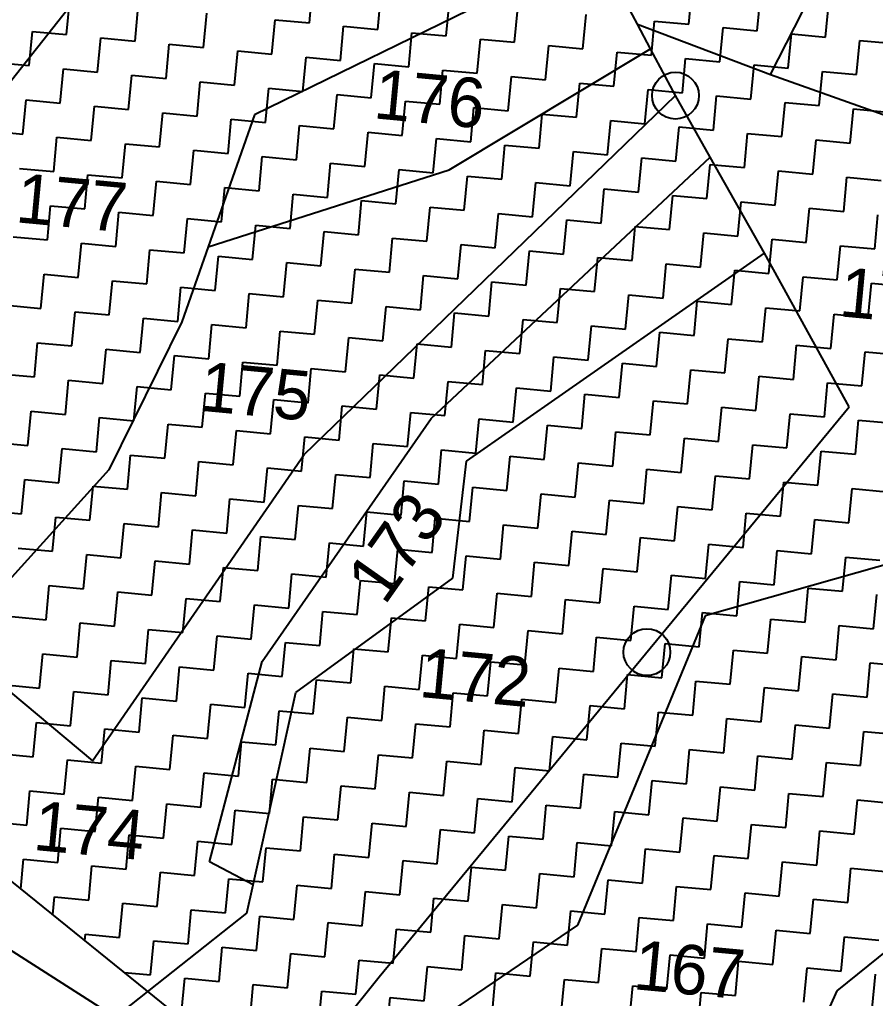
# Model space of a CAD drawing. Header units: metres. Extents: x 279090 to 282389, y 2073542 to 2078104.
# Drawn here: x 279564.5 to 279720.6, y 2076542.9 to 2076721.3 of the extents above; entities that cross this region are included whole.
import ezdxf
from ezdxf.enums import TextEntityAlignment as Align

# ---------------------------------------------------------------- set-up
doc = ezdxf.new("R2010")
doc.units = ezdxf.units.M
doc.header["$LTSCALE"] = 0.3
doc.header["$MEASUREMENT"] = 0
for name, color, linetype in [('POLY_HATCH', 12, 'Continuous'), ('POLY_PARCEL', 6, 'Continuous'), ('TEXT_PARCEL', 7, 'Continuous'), ('V_BOUND_LINE', 7, 'Continuous')]:
    doc.layers.add(name, color=color, linetype=linetype)
doc.styles.add('TEXT_MAP', font='', dxfattribs={"height": 1.8})
doc.styles.get('TEXT_MAP').set_extended_font_data('Kruti Dev 050')

msp = doc.modelspace()

# ---------------------------------------------------------------- linework, layer by layer
for centre in [(279684.15, 2076707.46), (279678.95, 2076606.02)]:
    msp.add_circle(centre, 4.27)
at = {"layer": 'POLY_HATCH', "linetype": 'Continuous'}
for p, q in [((279617.38, 2076720.7), (279617.96, 2076726.94)), ((279686.6, 2076720.47), (279687.18, 2076726.71)), ((279573.11, 2076718.57), (279573.7, 2076724.81)), ((279629.85, 2076719.52), (279630.44, 2076725.76)), ((279642.33, 2076718.34), (279642.92, 2076724.58)), ((279699.07, 2076719.29), (279699.66, 2076725.53)), ((279711.55, 2076718.11), (279712.14, 2076724.35)), ((279585.59, 2076717.4), (279586.18, 2076723.64)), ((279598.07, 2076716.22), (279598.66, 2076722.46)), ((279654.81, 2076717.17), (279655.4, 2076723.41)), ((279610.55, 2076715.04), (279611.14, 2076721.28)), ((279611.14, 2076721.28), (279617.38, 2076720.7)), ((279667.29, 2076715.99), (279667.88, 2076722.23)), ((279679.77, 2076714.82), (279680.36, 2076721.05)), ((279680.36, 2076721.05), (279686.6, 2076720.47)), ((279566.29, 2076712.92), (279566.87, 2076719.16)), ((279566.87, 2076719.16), (279573.11, 2076718.57)), ((279623.03, 2076713.87), (279623.62, 2076720.11)), ((279623.62, 2076720.11), (279629.85, 2076719.52)), ((279635.51, 2076712.69), (279636.09, 2076718.93)), ((279636.09, 2076718.93), (279642.33, 2076718.34)), ((279692.25, 2076713.64), (279692.83, 2076719.88)), ((279692.83, 2076719.88), (279699.07, 2076719.29)), ((279578.76, 2076711.75), (279579.35, 2076717.99)), ((279579.35, 2076717.99), (279585.59, 2076717.4)), ((279647.98, 2076711.52), (279648.57, 2076717.76)), ((279648.57, 2076717.76), (279654.81, 2076717.17)), ((279704.72, 2076712.46), (279705.31, 2076718.7)), ((279705.31, 2076718.7), (279711.55, 2076718.11)), ((279717.2, 2076711.29), (279717.79, 2076717.53)), ((279717.79, 2076717.53), (279724.03, 2076716.94)), ((279591.24, 2076710.57), (279591.83, 2076716.81)), ((279591.83, 2076716.81), (279598.07, 2076716.22)), ((279603.72, 2076709.39), (279604.31, 2076715.63)), ((279604.31, 2076715.63), (279610.55, 2076715.04)), ((279660.46, 2076710.34), (279661.05, 2076716.58)), ((279661.05, 2076716.58), (279667.29, 2076715.99)), ((279672.94, 2076709.16), (279673.53, 2076715.4)), ((279673.53, 2076715.4), (279679.77, 2076714.82)), ((279560.05, 2076713.51), (279566.29, 2076712.92)), ((279616.2, 2076708.22), (279616.79, 2076714.46)), ((279616.79, 2076714.46), (279623.03, 2076713.87)), ((279685.42, 2076707.99), (279686.01, 2076714.23)), ((279686.01, 2076714.23), (279692.25, 2076713.64)), ((279571.94, 2076706.1), (279572.53, 2076712.33)), ((279572.53, 2076712.33), (279578.76, 2076711.75)), ((279628.68, 2076707.04), (279629.27, 2076713.28)), ((279629.27, 2076713.28), (279635.51, 2076712.69)), ((279641.16, 2076705.87), (279641.74, 2076712.1)), ((279641.74, 2076712.1), (279647.98, 2076711.52)), ((279697.9, 2076706.81), (279698.49, 2076713.05)), ((279698.49, 2076713.05), (279704.72, 2076712.46)), ((279710.38, 2076705.64), (279710.96, 2076711.87)), ((279710.96, 2076711.87), (279717.2, 2076711.29)), ((279584.42, 2076704.92), (279585, 2076711.16)), ((279585, 2076711.16), (279591.24, 2076710.57)), ((279596.89, 2076703.74), (279597.48, 2076709.98)), ((279597.48, 2076709.98), (279603.72, 2076709.39)), ((279653.64, 2076704.69), (279654.22, 2076710.93)), ((279654.22, 2076710.93), (279660.46, 2076710.34)), ((279609.37, 2076702.57), (279609.96, 2076708.81)), ((279609.96, 2076708.81), (279616.2, 2076708.22)), ((279666.11, 2076703.51), (279666.7, 2076709.75)), ((279666.7, 2076709.75), (279672.94, 2076709.16)), ((279678.59, 2076702.34), (279679.18, 2076708.58)), ((279679.18, 2076708.58), (279685.42, 2076707.99)), ((279565.11, 2076700.44), (279565.7, 2076706.68)), ((279565.7, 2076706.68), (279571.94, 2076706.1)), ((279621.85, 2076701.39), (279622.44, 2076707.63)), ((279622.44, 2076707.63), (279628.68, 2076707.04)), ((279634.33, 2076700.21), (279634.92, 2076706.45)), ((279634.92, 2076706.45), (279641.16, 2076705.87)), ((279691.07, 2076701.16), (279691.66, 2076707.4)), ((279691.66, 2076707.4), (279697.9, 2076706.81)), ((279577.59, 2076699.27), (279578.18, 2076705.51)), ((279578.18, 2076705.51), (279584.42, 2076704.92)), ((279646.81, 2076699.04), (279647.4, 2076705.28)), ((279647.4, 2076705.28), (279653.64, 2076704.69)), ((279703.55, 2076699.98), (279704.14, 2076706.22)), ((279704.14, 2076706.22), (279710.38, 2076705.64)), ((279716.03, 2076698.81), (279716.61, 2076705.05)), ((279716.61, 2076705.05), (279722.85, 2076704.46)), ((279590.07, 2076698.09), (279590.66, 2076704.33)), ((279590.66, 2076704.33), (279596.89, 2076703.74)), ((279602.55, 2076696.92), (279603.13, 2076703.15)), ((279603.13, 2076703.15), (279609.37, 2076702.57)), ((279659.29, 2076697.86), (279659.87, 2076704.1)), ((279659.87, 2076704.1), (279666.11, 2076703.51)), ((279671.76, 2076696.69), (279672.35, 2076702.92)), ((279672.35, 2076702.92), (279678.59, 2076702.34)), ((279558.87, 2076701.03), (279565.11, 2076700.44)), ((279615.02, 2076695.74), (279615.61, 2076701.98)), ((279615.61, 2076701.98), (279621.85, 2076701.39)), ((279684.24, 2076695.51), (279684.83, 2076701.75)), ((279684.83, 2076701.75), (279691.07, 2076701.16)), ((279570.76, 2076693.62), (279571.35, 2076699.86)), ((279571.35, 2076699.86), (279577.59, 2076699.27)), ((279627.5, 2076694.56), (279628.09, 2076700.8)), ((279628.09, 2076700.8), (279634.33, 2076700.21)), ((279639.98, 2076693.39), (279640.57, 2076699.63)), ((279640.57, 2076699.63), (279646.81, 2076699.04)), ((279696.72, 2076694.33), (279697.31, 2076700.57)), ((279697.31, 2076700.57), (279703.55, 2076699.98)), ((279709.2, 2076693.16), (279709.79, 2076699.4)), ((279709.79, 2076699.4), (279716.03, 2076698.81)), ((279583.24, 2076692.44), (279583.83, 2076698.68)), ((279583.83, 2076698.68), (279590.07, 2076698.09)), ((279595.72, 2076691.26), (279596.31, 2076697.5)), ((279596.31, 2076697.5), (279602.55, 2076696.92)), ((279652.46, 2076692.21), (279653.05, 2076698.45)), ((279653.05, 2076698.45), (279659.29, 2076697.86)), ((279608.2, 2076690.09), (279608.78, 2076696.33)), ((279608.78, 2076696.33), (279615.02, 2076695.74)), ((279664.94, 2076691.03), (279665.53, 2076697.27)), ((279665.53, 2076697.27), (279671.76, 2076696.69)), ((279677.42, 2076689.86), (279678, 2076696.1)), ((279678, 2076696.1), (279684.24, 2076695.51)), ((279564.52, 2076694.2), (279570.76, 2076693.62)), ((279620.67, 2076688.91), (279621.26, 2076695.15)), ((279621.26, 2076695.15), (279627.5, 2076694.56)), ((279633.15, 2076687.74), (279633.74, 2076693.98)), ((279633.74, 2076693.98), (279639.98, 2076693.39)), ((279689.89, 2076688.68), (279690.48, 2076694.92)), ((279690.48, 2076694.92), (279696.72, 2076694.33)), ((279576.41, 2076686.79), (279577, 2076693.03)), ((279577, 2076693.03), (279583.24, 2076692.44)), ((279645.63, 2076686.56), (279646.22, 2076692.8)), ((279646.22, 2076692.8), (279652.46, 2076692.21)), ((279702.37, 2076687.51), (279702.96, 2076693.75)), ((279702.96, 2076693.75), (279709.2, 2076693.16)), ((279714.85, 2076686.33), (279715.44, 2076692.57)), ((279715.44, 2076692.57), (279721.68, 2076691.98)), ((279588.89, 2076685.61), (279589.48, 2076691.85)), ((279589.48, 2076691.85), (279595.72, 2076691.26)), ((279601.37, 2076684.44), (279601.96, 2076690.68)), ((279601.96, 2076690.68), (279608.2, 2076690.09)), ((279658.11, 2076685.38), (279658.7, 2076691.62)), ((279658.7, 2076691.62), (279664.94, 2076691.03)), ((279670.59, 2076684.21), (279671.18, 2076690.45)), ((279671.18, 2076690.45), (279677.42, 2076689.86)), ((279613.85, 2076683.26), (279614.44, 2076689.5)), ((279614.44, 2076689.5), (279620.67, 2076688.91)), ((279683.07, 2076683.03), (279683.65, 2076689.27)), ((279683.65, 2076689.27), (279689.89, 2076688.68)), ((279569.59, 2076681.14), (279570.17, 2076687.38)), ((279570.17, 2076687.38), (279576.41, 2076686.79)), ((279626.33, 2076682.08), (279626.91, 2076688.32)), ((279626.91, 2076688.32), (279633.15, 2076687.74)), ((279638.8, 2076680.91), (279639.39, 2076687.15)), ((279639.39, 2076687.15), (279645.63, 2076686.56)), ((279695.54, 2076681.85), (279696.13, 2076688.09)), ((279696.13, 2076688.09), (279702.37, 2076687.51)), ((279708.02, 2076680.68), (279708.61, 2076686.92)), ((279708.61, 2076686.92), (279714.85, 2076686.33)), ((279582.06, 2076679.96), (279582.65, 2076686.2)), ((279582.65, 2076686.2), (279588.89, 2076685.61)), ((279594.54, 2076678.79), (279595.13, 2076685.03)), ((279595.13, 2076685.03), (279601.37, 2076684.44)), ((279651.28, 2076679.73), (279651.87, 2076685.97)), ((279651.87, 2076685.97), (279658.11, 2076685.38)), ((279720.5, 2076679.5), (279721.09, 2076685.74)), ((279607.02, 2076677.61), (279607.61, 2076683.85)), ((279607.61, 2076683.85), (279613.85, 2076683.26)), ((279663.76, 2076678.56), (279664.35, 2076684.8)), ((279664.35, 2076684.8), (279670.59, 2076684.21)), ((279676.24, 2076677.38), (279676.83, 2076683.62)), ((279676.83, 2076683.62), (279683.07, 2076683.03)), ((279563.35, 2076681.73), (279569.59, 2076681.14)), ((279619.5, 2076676.43), (279620.09, 2076682.67)), ((279620.09, 2076682.67), (279626.33, 2076682.08)), ((279631.98, 2076675.26), (279632.57, 2076681.5)), ((279632.57, 2076681.5), (279638.8, 2076680.91)), ((279688.72, 2076676.2), (279689.31, 2076682.44)), ((279689.31, 2076682.44), (279695.54, 2076681.85)), ((279575.24, 2076674.31), (279575.82, 2076680.55)), ((279575.82, 2076680.55), (279582.06, 2076679.96)), ((279644.46, 2076674.08), (279645.04, 2076680.32)), ((279645.04, 2076680.32), (279651.28, 2076679.73)), ((279701.2, 2076675.03), (279701.78, 2076681.27)), ((279701.78, 2076681.27), (279708.02, 2076680.68)), ((279713.67, 2076673.85), (279714.26, 2076680.09)), ((279714.26, 2076680.09), (279720.5, 2076679.5)), ((279587.71, 2076673.14), (279588.3, 2076679.37)), ((279588.3, 2076679.37), (279594.54, 2076678.79)), ((279600.19, 2076671.96), (279600.78, 2076678.2)), ((279600.78, 2076678.2), (279607.02, 2076677.61)), ((279656.93, 2076672.91), (279657.52, 2076679.14)), ((279657.52, 2076679.14), (279663.76, 2076678.56)), ((279669.41, 2076671.73), (279670, 2076677.97)), ((279670, 2076677.97), (279676.24, 2076677.38)), ((279612.67, 2076670.78), (279613.26, 2076677.02)), ((279613.26, 2076677.02), (279619.5, 2076676.43)), ((279681.89, 2076670.55), (279682.48, 2076676.79)), ((279682.48, 2076676.79), (279688.72, 2076676.2)), ((279568.41, 2076668.66), (279569, 2076674.9)), ((279569, 2076674.9), (279575.24, 2076674.31)), ((279625.15, 2076669.61), (279625.74, 2076675.85)), ((279625.74, 2076675.85), (279631.98, 2076675.26)), ((279637.63, 2076668.43), (279638.22, 2076674.67)), ((279638.22, 2076674.67), (279644.46, 2076674.08)), ((279694.37, 2076669.38), (279694.96, 2076675.62)), ((279694.96, 2076675.62), (279701.2, 2076675.03)), ((279706.85, 2076668.2), (279707.44, 2076674.44)), ((279707.44, 2076674.44), (279713.67, 2076673.85)), ((279580.89, 2076667.48), (279581.48, 2076673.72)), ((279581.48, 2076673.72), (279587.71, 2076673.14)), ((279593.37, 2076666.31), (279593.95, 2076672.55)), ((279593.95, 2076672.55), (279600.19, 2076671.96)), ((279650.11, 2076667.25), (279650.69, 2076673.49)), ((279650.69, 2076673.49), (279656.93, 2076672.91)), ((279719.33, 2076667.02), (279719.91, 2076673.26)), ((279719.91, 2076673.26), (279726.15, 2076672.68)), ((279605.84, 2076665.13), (279606.43, 2076671.37)), ((279606.43, 2076671.37), (279612.67, 2076670.78)), ((279662.58, 2076666.08), (279663.17, 2076672.32)), ((279663.17, 2076672.32), (279669.41, 2076671.73)), ((279675.06, 2076664.9), (279675.65, 2076671.14)), ((279675.65, 2076671.14), (279681.89, 2076670.55)), ((279562.17, 2076669.25), (279568.41, 2076668.66)), ((279618.32, 2076663.96), (279618.91, 2076670.19)), ((279618.91, 2076670.19), (279625.15, 2076669.61)), ((279630.8, 2076662.78), (279631.39, 2076669.02)), ((279631.39, 2076669.02), (279637.63, 2076668.43)), ((279687.54, 2076663.73), (279688.13, 2076669.96)), ((279688.13, 2076669.96), (279694.37, 2076669.38)), ((279574.06, 2076661.83), (279574.65, 2076668.07)), ((279574.65, 2076668.07), (279580.89, 2076667.48)), ((279643.28, 2076661.6), (279643.87, 2076667.84)), ((279643.87, 2076667.84), (279650.11, 2076667.25)), ((279700.02, 2076662.55), (279700.61, 2076668.79)), ((279700.61, 2076668.79), (279706.85, 2076668.2)), ((279712.5, 2076661.37), (279713.09, 2076667.61)), ((279713.09, 2076667.61), (279719.33, 2076667.02)), ((279586.54, 2076660.66), (279587.13, 2076666.9)), ((279587.13, 2076666.9), (279593.37, 2076666.31)), ((279599.02, 2076659.48), (279599.6, 2076665.72)), ((279599.6, 2076665.72), (279605.84, 2076665.13)), ((279655.76, 2076660.43), (279656.35, 2076666.67)), ((279656.35, 2076666.67), (279662.58, 2076666.08)), ((279668.24, 2076659.25), (279668.82, 2076665.49)), ((279668.82, 2076665.49), (279675.06, 2076664.9)), ((279611.5, 2076658.3), (279612.08, 2076664.54)), ((279612.08, 2076664.54), (279618.32, 2076663.96)), ((279680.71, 2076658.07), (279681.3, 2076664.31)), ((279681.3, 2076664.31), (279687.54, 2076663.73)), ((279567.23, 2076656.18), (279567.82, 2076662.42)), ((279567.82, 2076662.42), (279574.06, 2076661.83)), ((279623.97, 2076657.13), (279624.56, 2076663.37)), ((279624.56, 2076663.37), (279630.8, 2076662.78)), ((279636.45, 2076655.95), (279637.04, 2076662.19)), ((279637.04, 2076662.19), (279643.28, 2076661.6)), ((279693.19, 2076656.9), (279693.78, 2076663.14)), ((279693.78, 2076663.14), (279700.02, 2076662.55)), ((279705.67, 2076655.72), (279706.26, 2076661.96)), ((279706.26, 2076661.96), (279712.5, 2076661.37)), ((279579.71, 2076655.01), (279580.3, 2076661.24)), ((279580.3, 2076661.24), (279586.54, 2076660.66)), ((279592.19, 2076653.83), (279592.78, 2076660.07)), ((279592.78, 2076660.07), (279599.02, 2076659.48)), ((279648.93, 2076654.78), (279649.52, 2076661.01)), ((279649.52, 2076661.01), (279655.76, 2076660.43)), ((279718.15, 2076654.55), (279718.74, 2076660.78)), ((279718.74, 2076660.78), (279724.98, 2076660.2)), ((279604.67, 2076652.65), (279605.26, 2076658.89)), ((279605.26, 2076658.89), (279611.5, 2076658.3)), ((279661.41, 2076653.6), (279662, 2076659.84)), ((279662, 2076659.84), (279668.24, 2076659.25)), ((279673.89, 2076652.42), (279674.48, 2076658.66)), ((279674.48, 2076658.66), (279680.71, 2076658.07)), ((279560.99, 2076656.77), (279567.23, 2076656.18)), ((279617.15, 2076651.48), (279617.73, 2076657.72)), ((279617.73, 2076657.72), (279623.97, 2076657.13)), ((279629.62, 2076650.3), (279630.21, 2076656.54)), ((279630.21, 2076656.54), (279636.45, 2076655.95)), ((279686.37, 2076651.25), (279686.95, 2076657.49)), ((279686.95, 2076657.49), (279693.19, 2076656.9)), ((279572.88, 2076649.35), (279573.47, 2076655.59)), ((279573.47, 2076655.59), (279579.71, 2076655.01)), ((279642.1, 2076649.12), (279642.69, 2076655.36)), ((279642.69, 2076655.36), (279648.93, 2076654.78)), ((279698.84, 2076650.07), (279699.43, 2076656.31)), ((279699.43, 2076656.31), (279705.67, 2076655.72)), ((279711.32, 2076648.89), (279711.91, 2076655.13)), ((279711.91, 2076655.13), (279718.15, 2076654.55)), ((279585.36, 2076648.18), (279585.95, 2076654.42)), ((279585.95, 2076654.42), (279592.19, 2076653.83)), ((279597.84, 2076647), (279598.43, 2076653.24)), ((279598.43, 2076653.24), (279604.67, 2076652.65)), ((279654.58, 2076647.95), (279655.17, 2076654.19)), ((279655.17, 2076654.19), (279661.41, 2076653.6)), ((279667.06, 2076646.77), (279667.65, 2076653.01)), ((279667.65, 2076653.01), (279673.89, 2076652.42)), ((279610.32, 2076645.83), (279610.91, 2076652.07)), ((279610.91, 2076652.07), (279617.15, 2076651.48)), ((279679.54, 2076645.6), (279680.13, 2076651.84)), ((279680.13, 2076651.84), (279686.37, 2076651.25)), ((279566.06, 2076643.7), (279566.64, 2076649.94)), ((279566.64, 2076649.94), (279572.88, 2076649.35)), ((279622.8, 2076644.65), (279623.39, 2076650.89)), ((279623.39, 2076650.89), (279629.62, 2076650.3)), ((279635.28, 2076643.47), (279635.86, 2076649.71)), ((279635.86, 2076649.71), (279642.1, 2076649.12)), ((279692.02, 2076644.42), (279692.6, 2076650.66)), ((279692.6, 2076650.66), (279698.84, 2076650.07)), ((279704.49, 2076643.24), (279705.08, 2076649.48)), ((279705.08, 2076649.48), (279711.32, 2076648.89)), ((279578.54, 2076642.53), (279579.12, 2076648.77)), ((279579.12, 2076648.77), (279585.36, 2076648.18)), ((279591.01, 2076641.35), (279591.6, 2076647.59)), ((279591.6, 2076647.59), (279597.84, 2076647)), ((279647.75, 2076642.3), (279648.34, 2076648.54)), ((279648.34, 2076648.54), (279654.58, 2076647.95)), ((279716.97, 2076642.07), (279717.56, 2076648.31)), ((279717.56, 2076648.31), (279723.8, 2076647.72)), ((279603.49, 2076640.17), (279604.08, 2076646.41)), ((279604.08, 2076646.41), (279610.32, 2076645.83)), ((279660.23, 2076641.12), (279660.82, 2076647.36)), ((279660.82, 2076647.36), (279667.06, 2076646.77)), ((279672.71, 2076639.94), (279673.3, 2076646.18)), ((279673.3, 2076646.18), (279679.54, 2076645.6)), ((279559.82, 2076644.29), (279566.06, 2076643.7)), ((279615.97, 2076639), (279616.56, 2076645.24)), ((279616.56, 2076645.24), (279622.8, 2076644.65)), ((279628.45, 2076637.82), (279629.04, 2076644.06)), ((279629.04, 2076644.06), (279635.28, 2076643.47)), ((279685.19, 2076638.77), (279685.78, 2076645.01)), ((279685.78, 2076645.01), (279692.02, 2076644.42)), ((279571.71, 2076636.88), (279572.3, 2076643.12)), ((279572.3, 2076643.12), (279578.54, 2076642.53)), ((279640.93, 2076636.65), (279641.51, 2076642.89)), ((279641.51, 2076642.89), (279647.75, 2076642.3)), ((279697.67, 2076637.59), (279698.26, 2076643.83)), ((279698.26, 2076643.83), (279704.49, 2076643.24)), ((279710.15, 2076636.42), (279710.73, 2076642.66)), ((279710.73, 2076642.66), (279716.97, 2076642.07)), ((279584.19, 2076635.7), (279584.77, 2076641.94)), ((279584.77, 2076641.94), (279591.01, 2076641.35)), ((279596.66, 2076634.52), (279597.25, 2076640.76)), ((279597.25, 2076640.76), (279603.49, 2076640.17)), ((279653.41, 2076635.47), (279653.99, 2076641.71)), ((279653.99, 2076641.71), (279660.23, 2076641.12)), ((279665.88, 2076634.29), (279666.47, 2076640.53)), ((279666.47, 2076640.53), (279672.71, 2076639.94)), ((279609.14, 2076633.35), (279609.73, 2076639.59)), ((279609.73, 2076639.59), (279615.97, 2076639)), ((279678.36, 2076633.12), (279678.95, 2076639.36)), ((279678.95, 2076639.36), (279685.19, 2076638.77)), ((279564.88, 2076631.23), (279565.47, 2076637.46)), ((279565.47, 2076637.46), (279571.71, 2076636.88)), ((279621.62, 2076632.17), (279622.21, 2076638.41)), ((279622.21, 2076638.41), (279628.45, 2076637.82)), ((279634.1, 2076631), (279634.69, 2076637.23)), ((279634.69, 2076637.23), (279640.93, 2076636.65)), ((279690.84, 2076631.94), (279691.43, 2076638.18)), ((279691.43, 2076638.18), (279697.67, 2076637.59)), ((279703.32, 2076630.77), (279703.91, 2076637)), ((279703.91, 2076637), (279710.15, 2076636.42)), ((279577.36, 2076630.05), (279577.95, 2076636.29)), ((279577.95, 2076636.29), (279584.19, 2076635.7)), ((279589.84, 2076628.87), (279590.43, 2076635.11)), ((279590.43, 2076635.11), (279596.66, 2076634.52)), ((279646.58, 2076629.82), (279647.17, 2076636.06)), ((279647.17, 2076636.06), (279653.41, 2076635.47)), ((279715.8, 2076629.59), (279716.38, 2076635.83)), ((279716.38, 2076635.83), (279722.62, 2076635.24)), ((279602.32, 2076627.7), (279602.9, 2076633.94)), ((279602.9, 2076633.94), (279609.14, 2076633.35)), ((279659.06, 2076628.64), (279659.64, 2076634.88)), ((279659.64, 2076634.88), (279665.88, 2076634.29)), ((279671.53, 2076627.47), (279672.12, 2076633.71)), ((279672.12, 2076633.71), (279678.36, 2076633.12)), ((279558.64, 2076631.81), (279564.88, 2076631.23)), ((279614.79, 2076626.52), (279615.38, 2076632.76)), ((279615.38, 2076632.76), (279621.62, 2076632.17)), ((279627.27, 2076625.34), (279627.86, 2076631.58)), ((279627.86, 2076631.58), (279634.1, 2076631)), ((279684.01, 2076626.29), (279684.6, 2076632.53)), ((279684.6, 2076632.53), (279690.84, 2076631.94)), ((279570.53, 2076624.4), (279571.12, 2076630.64)), ((279571.12, 2076630.64), (279577.36, 2076630.05)), ((279639.75, 2076624.17), (279640.34, 2076630.41)), ((279640.34, 2076630.41), (279646.58, 2076629.82)), ((279696.49, 2076625.11), (279697.08, 2076631.35)), ((279697.08, 2076631.35), (279703.32, 2076630.77)), ((279708.97, 2076623.94), (279709.56, 2076630.18)), ((279709.56, 2076630.18), (279715.8, 2076629.59)), ((279583.01, 2076623.22), (279583.6, 2076629.46)), ((279583.6, 2076629.46), (279589.84, 2076628.87)), ((279595.49, 2076622.05), (279596.08, 2076628.28)), ((279596.08, 2076628.28), (279602.32, 2076627.7)), ((279652.23, 2076622.99), (279652.82, 2076629.23)), ((279652.82, 2076629.23), (279659.06, 2076628.64)), ((279664.71, 2076621.82), (279665.3, 2076628.05)), ((279665.3, 2076628.05), (279671.53, 2076627.47)), ((279607.97, 2076620.87), (279608.55, 2076627.11)), ((279608.55, 2076627.11), (279614.79, 2076626.52)), ((279677.19, 2076620.64), (279677.77, 2076626.88)), ((279677.77, 2076626.88), (279684.01, 2076626.29)), ((279564.29, 2076624.99), (279570.53, 2076624.4)), ((279620.44, 2076619.69), (279621.03, 2076625.93)), ((279621.03, 2076625.93), (279627.27, 2076625.34)), ((279632.92, 2076618.52), (279633.51, 2076624.76)), ((279633.51, 2076624.76), (279639.75, 2076624.17)), ((279689.66, 2076619.46), (279690.25, 2076625.7)), ((279690.25, 2076625.7), (279696.49, 2076625.11)), ((279702.14, 2076618.29), (279702.73, 2076624.53)), ((279702.73, 2076624.53), (279708.97, 2076623.94)), ((279576.18, 2076617.57), (279576.77, 2076623.81)), ((279576.77, 2076623.81), (279583.01, 2076623.22)), ((279588.66, 2076616.39), (279589.25, 2076622.63)), ((279589.25, 2076622.63), (279595.49, 2076622.05)), ((279645.4, 2076617.34), (279645.99, 2076623.58)), ((279645.99, 2076623.58), (279652.23, 2076622.99)), ((279714.62, 2076617.11), (279715.21, 2076623.35)), ((279715.21, 2076623.35), (279721.45, 2076622.76)), ((279601.14, 2076615.22), (279601.73, 2076621.46)), ((279601.73, 2076621.46), (279607.97, 2076620.87)), ((279657.88, 2076616.16), (279658.47, 2076622.4)), ((279658.47, 2076622.4), (279664.71, 2076621.82)), ((279670.36, 2076614.99), (279670.95, 2076621.23)), ((279670.95, 2076621.23), (279677.19, 2076620.64)), ((279613.62, 2076614.04), (279614.21, 2076620.28)), ((279614.21, 2076620.28), (279620.44, 2076619.69)), ((279626.1, 2076612.87), (279626.68, 2076619.1)), ((279626.68, 2076619.1), (279632.92, 2076618.52)), ((279682.84, 2076613.81), (279683.42, 2076620.05)), ((279683.42, 2076620.05), (279689.66, 2076619.46)), ((279569.36, 2076611.92), (279569.94, 2076618.16)), ((279569.94, 2076618.16), (279576.18, 2076617.57)), ((279638.57, 2076611.69), (279639.16, 2076617.93)), ((279639.16, 2076617.93), (279645.4, 2076617.34)), ((279695.32, 2076612.64), (279695.9, 2076618.88)), ((279695.9, 2076618.88), (279702.14, 2076618.29)), ((279707.79, 2076611.46), (279708.38, 2076617.7)), ((279708.38, 2076617.7), (279714.62, 2076617.11)), ((279581.83, 2076610.74), (279582.42, 2076616.98)), ((279582.42, 2076616.98), (279588.66, 2076616.39)), ((279594.31, 2076609.57), (279594.9, 2076615.81)), ((279594.9, 2076615.81), (279601.14, 2076615.22)), ((279651.05, 2076610.51), (279651.64, 2076616.75)), ((279651.64, 2076616.75), (279657.88, 2076616.16)), ((279663.53, 2076609.34), (279664.12, 2076615.58)), ((279664.12, 2076615.58), (279670.36, 2076614.99)), ((279720.27, 2076610.28), (279720.86, 2076616.52)), ((279606.79, 2076608.39), (279607.38, 2076614.63)), ((279607.38, 2076614.63), (279613.62, 2076614.04)), ((279676.01, 2076608.16), (279676.6, 2076614.4)), ((279676.6, 2076614.4), (279682.84, 2076613.81)), ((279563.12, 2076612.51), (279569.36, 2076611.92)), ((279619.27, 2076607.21), (279619.86, 2076613.45)), ((279619.86, 2076613.45), (279626.1, 2076612.87)), ((279631.75, 2076606.04), (279632.34, 2076612.28)), ((279632.34, 2076612.28), (279638.57, 2076611.69)), ((279688.49, 2076606.98), (279689.08, 2076613.22)), ((279689.08, 2076613.22), (279695.32, 2076612.64)), ((279700.97, 2076605.81), (279701.55, 2076612.05)), ((279701.55, 2076612.05), (279707.79, 2076611.46)), ((279575.01, 2076605.09), (279575.59, 2076611.33)), ((279575.59, 2076611.33), (279581.83, 2076610.74)), ((279587.48, 2076603.92), (279588.07, 2076610.16)), ((279588.07, 2076610.16), (279594.31, 2076609.57)), ((279644.23, 2076604.86), (279644.81, 2076611.1)), ((279644.81, 2076611.1), (279651.05, 2076610.51)), ((279713.44, 2076604.63), (279714.03, 2076610.87)), ((279714.03, 2076610.87), (279720.27, 2076610.28)), ((279599.96, 2076602.74), (279600.55, 2076608.98)), ((279600.55, 2076608.98), (279606.79, 2076608.39)), ((279656.7, 2076603.69), (279657.29, 2076609.93)), ((279657.29, 2076609.93), (279663.53, 2076609.34)), ((279669.18, 2076602.51), (279669.77, 2076608.75)), ((279669.77, 2076608.75), (279676.01, 2076608.16)), ((279612.44, 2076601.56), (279613.03, 2076607.8)), ((279613.03, 2076607.8), (279619.27, 2076607.21)), ((279624.92, 2076600.39), (279625.51, 2076606.63)), ((279625.51, 2076606.63), (279631.75, 2076606.04)), ((279681.66, 2076601.33), (279682.25, 2076607.57)), ((279682.25, 2076607.57), (279688.49, 2076606.98)), ((279568.18, 2076599.44), (279568.77, 2076605.68)), ((279568.77, 2076605.68), (279575.01, 2076605.09)), ((279637.4, 2076599.21), (279637.99, 2076605.45)), ((279637.99, 2076605.45), (279644.23, 2076604.86)), ((279694.14, 2076600.16), (279694.73, 2076606.4)), ((279694.73, 2076606.4), (279700.97, 2076605.81)), ((279706.62, 2076598.98), (279707.21, 2076605.22)), ((279707.21, 2076605.22), (279713.44, 2076604.63)), ((279580.66, 2076598.26), (279581.25, 2076604.5)), ((279581.25, 2076604.5), (279587.48, 2076603.92)), ((279593.14, 2076597.09), (279593.72, 2076603.33)), ((279593.72, 2076603.33), (279599.96, 2076602.74)), ((279649.88, 2076598.04), (279650.46, 2076604.27)), ((279650.46, 2076604.27), (279656.7, 2076603.69)), ((279662.35, 2076596.86), (279662.94, 2076603.1)), ((279662.94, 2076603.1), (279669.18, 2076602.51)), ((279719.1, 2076597.81), (279719.68, 2076604.04)), ((279719.68, 2076604.04), (279725.92, 2076603.46)), ((279605.61, 2076595.91), (279606.2, 2076602.15)), ((279606.2, 2076602.15), (279612.44, 2076601.56)), ((279674.83, 2076595.68), (279675.42, 2076601.92)), ((279675.42, 2076601.92), (279681.66, 2076601.33)), ((279561.94, 2076600.03), (279568.18, 2076599.44)), ((279618.09, 2076594.74), (279618.68, 2076600.98)), ((279618.68, 2076600.98), (279624.92, 2076600.39)), ((279630.57, 2076593.56), (279631.16, 2076599.8)), ((279631.16, 2076599.8), (279637.4, 2076599.21)), ((279687.31, 2076594.51), (279687.9, 2076600.75)), ((279687.9, 2076600.75), (279694.14, 2076600.16)), ((279699.79, 2076593.33), (279700.38, 2076599.57)), ((279700.38, 2076599.57), (279706.62, 2076598.98)), ((279573.83, 2076592.61), (279574.42, 2076598.85)), ((279574.42, 2076598.85), (279580.66, 2076598.26)), ((279586.31, 2076591.44), (279586.9, 2076597.68)), ((279586.9, 2076597.68), (279593.14, 2076597.09)), ((279643.05, 2076592.38), (279643.64, 2076598.62)), ((279643.64, 2076598.62), (279649.88, 2076598.04)), ((279712.27, 2076592.15), (279712.86, 2076598.39)), ((279712.86, 2076598.39), (279719.1, 2076597.81)), ((279598.79, 2076590.26), (279599.38, 2076596.5)), ((279599.38, 2076596.5), (279605.61, 2076595.91)), ((279655.53, 2076591.21), (279656.12, 2076597.45)), ((279656.12, 2076597.45), (279662.35, 2076596.86)), ((279668.01, 2076590.03), (279668.59, 2076596.27)), ((279668.59, 2076596.27), (279674.83, 2076595.68)), ((279611.27, 2076589.09), (279611.85, 2076595.32)), ((279611.85, 2076595.32), (279618.09, 2076594.74)), ((279623.74, 2076587.91), (279624.33, 2076594.15)), ((279624.33, 2076594.15), (279630.57, 2076593.56)), ((279680.48, 2076588.86), (279681.07, 2076595.09)), ((279681.07, 2076595.09), (279687.31, 2076594.51)), ((279567, 2076586.96), (279567.59, 2076593.2)), ((279567.59, 2076593.2), (279573.83, 2076592.61)), ((279636.22, 2076586.73), (279636.81, 2076592.97)), ((279636.81, 2076592.97), (279643.05, 2076592.38)), ((279692.96, 2076587.68), (279693.55, 2076593.92)), ((279693.55, 2076593.92), (279699.79, 2076593.33)), ((279705.44, 2076586.5), (279706.03, 2076592.74)), ((279706.03, 2076592.74), (279712.27, 2076592.15)), ((279579.48, 2076585.79), (279580.07, 2076592.03)), ((279580.07, 2076592.03), (279586.31, 2076591.44)), ((279591.96, 2076584.61), (279592.55, 2076590.85)), ((279592.55, 2076590.85), (279598.79, 2076590.26)), ((279648.7, 2076585.56), (279649.29, 2076591.8)), ((279649.29, 2076591.8), (279655.53, 2076591.21)), ((279661.18, 2076584.38), (279661.77, 2076590.62)), ((279661.77, 2076590.62), (279668.01, 2076590.03)), ((279717.92, 2076585.33), (279718.51, 2076591.57)), ((279718.51, 2076591.57), (279724.75, 2076590.98)), ((279604.44, 2076583.43), (279605.03, 2076589.67)), ((279605.03, 2076589.67), (279611.27, 2076589.09)), ((279673.66, 2076583.2), (279674.25, 2076589.44)), ((279674.25, 2076589.44), (279680.48, 2076588.86)), ((279560.76, 2076587.55), (279567, 2076586.96)), ((279616.92, 2076582.26), (279617.5, 2076588.5)), ((279617.5, 2076588.5), (279623.74, 2076587.91)), ((279629.39, 2076581.08), (279629.98, 2076587.32)), ((279629.98, 2076587.32), (279636.22, 2076586.73)), ((279686.14, 2076582.03), (279686.72, 2076588.27)), ((279686.72, 2076588.27), (279692.96, 2076587.68)), ((279698.61, 2076580.85), (279699.2, 2076587.09)), ((279699.2, 2076587.09), (279705.44, 2076586.5)), ((279572.65, 2076580.14), (279573.24, 2076586.37)), ((279573.24, 2076586.37), (279579.48, 2076585.79)), ((279585.13, 2076578.96), (279585.72, 2076585.2)), ((279585.72, 2076585.2), (279591.96, 2076584.61)), ((279641.87, 2076579.91), (279642.46, 2076586.14)), ((279642.46, 2076586.14), (279648.7, 2076585.56)), ((279711.09, 2076579.68), (279711.68, 2076585.91)), ((279711.68, 2076585.91), (279717.92, 2076585.33)), ((279597.61, 2076577.78), (279598.2, 2076584.02)), ((279598.2, 2076584.02), (279604.44, 2076583.43)), ((279654.35, 2076578.73), (279654.94, 2076584.97)), ((279654.94, 2076584.97), (279661.18, 2076584.38)), ((279666.83, 2076577.55), (279667.42, 2076583.79)), ((279667.42, 2076583.79), (279673.66, 2076583.2)), ((279610.09, 2076576.61), (279610.68, 2076582.85)), ((279610.68, 2076582.85), (279616.92, 2076582.26)), ((279622.57, 2076575.43), (279623.16, 2076581.67)), ((279623.16, 2076581.67), (279629.39, 2076581.08)), ((279679.31, 2076576.38), (279679.9, 2076582.62)), ((279679.9, 2076582.62), (279686.14, 2076582.03)), ((279691.79, 2076575.2), (279692.37, 2076581.44)), ((279692.37, 2076581.44), (279698.61, 2076580.85)), ((279565.83, 2076574.48), (279566.41, 2076580.72)), ((279566.41, 2076580.72), (279572.65, 2076580.14)), ((279635.05, 2076574.25), (279635.63, 2076580.49)), ((279635.63, 2076580.49), (279641.87, 2076579.91)), ((279704.26, 2076574.02), (279704.85, 2076580.26)), ((279704.85, 2076580.26), (279711.09, 2076579.68)), ((279578.31, 2076573.31), (279578.89, 2076579.55)), ((279578.89, 2076579.55), (279585.13, 2076578.96)), ((279590.78, 2076572.13), (279591.37, 2076578.37)), ((279591.37, 2076578.37), (279597.61, 2076577.78)), ((279647.52, 2076573.08), (279648.11, 2076579.32)), ((279648.11, 2076579.32), (279654.35, 2076578.73)), ((279660, 2076571.9), (279660.59, 2076578.14)), ((279660.59, 2076578.14), (279666.83, 2076577.55)), ((279716.74, 2076572.85), (279717.33, 2076579.09)), ((279717.33, 2076579.09), (279723.57, 2076578.5)), ((279603.26, 2076570.96), (279603.85, 2076577.2)), ((279603.85, 2076577.2), (279610.09, 2076576.61)), ((279672.48, 2076570.73), (279673.07, 2076576.97)), ((279673.07, 2076576.97), (279679.31, 2076576.38)), ((279559.59, 2076575.07), (279565.83, 2076574.48)), ((279615.74, 2076569.78), (279616.33, 2076576.02)), ((279616.33, 2076576.02), (279622.57, 2076575.43)), ((279628.22, 2076568.6), (279628.81, 2076574.84)), ((279628.81, 2076574.84), (279635.05, 2076574.25)), ((279684.96, 2076569.55), (279685.55, 2076575.79)), ((279685.55, 2076575.79), (279691.79, 2076575.2)), ((279697.44, 2076568.37), (279698.03, 2076574.61)), ((279698.03, 2076574.61), (279704.26, 2076574.02)), ((279571.48, 2076567.66), (279572.07, 2076573.9)), ((279572.07, 2076573.9), (279578.31, 2076573.31)), ((279583.96, 2076566.48), (279584.54, 2076572.72)), ((279584.54, 2076572.72), (279590.78, 2076572.13)), ((279640.7, 2076567.43), (279641.28, 2076573.67)), ((279641.28, 2076573.67), (279647.52, 2076573.08)), ((279709.92, 2076567.2), (279710.5, 2076573.44)), ((279710.5, 2076573.44), (279716.74, 2076572.85)), ((279596.43, 2076565.3), (279597.02, 2076571.54)), ((279597.02, 2076571.54), (279603.26, 2076570.96)), ((279653.18, 2076566.25), (279653.76, 2076572.49)), ((279653.76, 2076572.49), (279660, 2076571.9)), ((279665.65, 2076565.07), (279666.24, 2076571.31)), ((279666.24, 2076571.31), (279672.48, 2076570.73)), ((279608.91, 2076564.13), (279609.5, 2076570.37)), ((279609.5, 2076570.37), (279615.74, 2076569.78)), ((279621.39, 2076562.95), (279621.98, 2076569.19)), ((279621.98, 2076569.19), (279628.22, 2076568.6)), ((279678.13, 2076563.9), (279678.72, 2076570.14)), ((279678.72, 2076570.14), (279684.96, 2076569.55)), ((279690.61, 2076562.72), (279691.2, 2076568.96)), ((279691.2, 2076568.96), (279697.44, 2076568.37)), ((279564.73, 2076562.89), (279565.24, 2076568.25)), ((279565.24, 2076568.25), (279571.48, 2076567.66)), ((279633.87, 2076561.78), (279634.46, 2076568.02)), ((279634.46, 2076568.02), (279640.7, 2076567.43)), ((279703.09, 2076561.55), (279703.68, 2076567.79)), ((279703.68, 2076567.79), (279709.92, 2076567.2)), ((279577.13, 2076560.83), (279577.72, 2076567.07)), ((279577.72, 2076567.07), (279583.96, 2076566.48)), ((279589.61, 2076559.65), (279590.2, 2076565.89)), ((279590.2, 2076565.89), (279596.43, 2076565.3)), ((279646.35, 2076560.6), (279646.94, 2076566.84)), ((279646.94, 2076566.84), (279653.18, 2076566.25)), ((279658.83, 2076559.42), (279659.41, 2076565.66)), ((279659.41, 2076565.66), (279665.65, 2076565.07)), ((279715.57, 2076560.37), (279716.16, 2076566.61)), ((279716.16, 2076566.61), (279722.39, 2076566.02)), ((279602.09, 2076558.48), (279602.67, 2076564.72)), ((279602.67, 2076564.72), (279608.91, 2076564.13)), ((279671.3, 2076558.25), (279671.89, 2076564.49)), ((279671.89, 2076564.49), (279678.13, 2076563.9)), ((279614.56, 2076557.3), (279615.15, 2076563.54)), ((279615.15, 2076563.54), (279621.39, 2076562.95)), ((279627.04, 2076556.13), (279627.63, 2076562.36)), ((279627.63, 2076562.36), (279633.87, 2076561.78)), ((279683.78, 2076557.07), (279684.37, 2076563.31)), ((279684.37, 2076563.31), (279690.61, 2076562.72)), ((279696.26, 2076555.9), (279696.85, 2076562.13)), ((279696.85, 2076562.13), (279703.09, 2076561.55)), ((279570.58, 2076558.17), (279570.89, 2076561.42)), ((279570.89, 2076561.42), (279577.13, 2076560.83)), ((279582.78, 2076554), (279583.37, 2076560.24)), ((279583.37, 2076560.24), (279589.61, 2076559.65)), ((279639.52, 2076554.95), (279640.11, 2076561.19)), ((279640.11, 2076561.19), (279646.35, 2076560.6)), ((279708.74, 2076554.72), (279709.33, 2076560.96)), ((279709.33, 2076560.96), (279715.57, 2076560.37)), ((279595.26, 2076552.83), (279595.85, 2076559.07)), ((279595.85, 2076559.07), (279602.09, 2076558.48)), ((279652, 2076553.77), (279652.59, 2076560.01)), ((279652.59, 2076560.01), (279658.83, 2076559.42)), ((279664.48, 2076552.6), (279665.07, 2076558.84)), ((279665.07, 2076558.84), (279671.3, 2076558.25)), ((279607.74, 2076551.65), (279608.32, 2076557.89)), ((279608.32, 2076557.89), (279614.56, 2076557.3)), ((279620.22, 2076550.47), (279620.8, 2076556.71)), ((279620.8, 2076556.71), (279627.04, 2076556.13)), ((279676.96, 2076551.42), (279677.54, 2076557.66)), ((279677.54, 2076557.66), (279683.78, 2076557.07)), ((279689.43, 2076550.24), (279690.02, 2076556.48)), ((279690.02, 2076556.48), (279696.26, 2076555.9)), ((279632.69, 2076549.3), (279633.28, 2076555.54)), ((279633.28, 2076555.54), (279639.52, 2076554.95)), ((279701.91, 2076549.07), (279702.5, 2076555.31)), ((279702.5, 2076555.31), (279708.74, 2076554.72)), ((279576.43, 2076553.45), (279576.54, 2076554.59)), ((279576.54, 2076554.59), (279582.78, 2076554)), ((279588.43, 2076547.18), (279589.02, 2076553.41)), ((279589.02, 2076553.41), (279595.26, 2076552.83)), ((279645.17, 2076548.12), (279645.76, 2076554.36)), ((279645.76, 2076554.36), (279652, 2076553.77)), ((279657.65, 2076546.95), (279658.24, 2076553.18)), ((279658.24, 2076553.18), (279664.48, 2076552.6)), ((279714.39, 2076547.89), (279714.98, 2076554.13)), ((279714.98, 2076554.13), (279721.22, 2076553.54)), ((279600.91, 2076546), (279601.5, 2076552.24)), ((279601.5, 2076552.24), (279607.74, 2076551.65)), ((279670.13, 2076545.77), (279670.72, 2076552.01)), ((279670.72, 2076552.01), (279676.96, 2076551.42)), ((279613.39, 2076544.82), (279613.98, 2076551.06)), ((279613.98, 2076551.06), (279620.22, 2076550.47)), ((279625.87, 2076543.65), (279626.45, 2076549.89)), ((279626.45, 2076549.89), (279632.69, 2076549.3)), ((279682.61, 2076544.59), (279683.19, 2076550.83)), ((279683.19, 2076550.83), (279689.43, 2076550.24)), ((279695.09, 2076543.42), (279695.67, 2076549.66)), ((279695.67, 2076549.66), (279701.91, 2076549.07)), ((279583.65, 2076547.63), (279588.43, 2076547.18)), ((279638.34, 2076542.47), (279638.93, 2076548.71)), ((279638.93, 2076548.71), (279645.17, 2076548.12)), ((279707.56, 2076542.24), (279708.15, 2076548.48)), ((279708.15, 2076548.48), (279714.39, 2076547.89)), ((279594.08, 2076540.35), (279594.67, 2076546.59)), ((279594.67, 2076546.59), (279600.91, 2076546)), ((279650.82, 2076541.29), (279651.41, 2076547.53)), ((279651.41, 2076547.53), (279657.65, 2076546.95)), ((279663.3, 2076540.12), (279663.89, 2076546.36)), ((279663.89, 2076546.36), (279670.13, 2076545.77)), ((279720.04, 2076541.06), (279720.63, 2076547.3)), ((279606.56, 2076539.17), (279607.15, 2076545.41)), ((279607.15, 2076545.41), (279613.39, 2076544.82)), ((279619.04, 2076538), (279619.63, 2076544.23)), ((279619.63, 2076544.23), (279625.87, 2076543.65)), ((279675.78, 2076538.94), (279676.37, 2076545.18)), ((279676.37, 2076545.18), (279682.61, 2076544.59)), ((279688.26, 2076537.77), (279688.85, 2076544)), ((279688.85, 2076544), (279695.09, 2076543.42)), ((279631.52, 2076536.82), (279632.11, 2076543.06)), ((279632.11, 2076543.06), (279638.34, 2076542.47))]:
    msp.add_line(p, q, dxfattribs=at)
at = {"layer": 'POLY_HATCH'}
msp.add_line((279669, 2076478.78), (279533.32, 2076588.23), dxfattribs=at)
at = {"layer": 'POLY_PARCEL'}
for p, q in [((279513.36, 2076647.68), (279601.84, 2076759.32)), ((279701.5, 2076711.32), (279723.89, 2076755.11)), ((279669.77, 2076734.46), (279607.39, 2076703.93)), ((279677.22, 2076720.47), (279669.77, 2076734.46)), ((279677.22, 2076720.47), (279701.5, 2076711.32)), ((279679.62, 2076715.96), (279677.22, 2076720.47)), ((279642.87, 2076693.92), (279679.62, 2076715.96)), ((279684.15, 2076707.46), (279679.62, 2076715.96)), ((279701.5, 2076711.32), (279755, 2076692.26)), ((279616.44, 2076642.06), (279684.15, 2076707.46)), ((279690.51, 2076696.25), (279684.15, 2076707.46)), ((279607.39, 2076703.93), (279598.91, 2076679.88)), ((279639.62, 2076648.6), (279690.51, 2076696.25)), ((279700.42, 2076678.76), (279690.51, 2076696.25)), ((279598.91, 2076679.88), (279642.87, 2076693.92)), ((279598.91, 2076679.88), (279594.09, 2076666.22)), ((279646.07, 2076640.81), (279700.42, 2076678.76)), ((279715.81, 2076650.72), (279700.42, 2076678.76)), ((279594.09, 2076666.22), (279580.78, 2076639.27)), ((279630.13, 2076546.83), (279715.81, 2076650.72)), ((279608.78, 2076604.33), (279639.62, 2076648.6)), ((279577.83, 2076586.23), (279616.44, 2076642.06)), ((279643.55, 2076619.51), (279646.07, 2076640.81)), ((279580.78, 2076639.27), (279552.15, 2076607.62)), ((279730.9, 2076624.38), (279689.55, 2076612.65)), ((279614.91, 2076598.63), (279643.55, 2076619.51)), ((279689.55, 2076612.65), (279666.31, 2076556.25)), ((279552.15, 2076607.62), (279577.83, 2076586.23)), ((279599.18, 2076567.81), (279608.78, 2076604.33)), ((279607.13, 2076563.58), (279614.91, 2076598.63)), ((279713.68, 2076544.3), (279768.65, 2076588.77)), ((279607.13, 2076563.58), (279599.18, 2076567.81)), ((279605.99, 2076558.45), (279607.13, 2076563.58)), ((279582.05, 2076539.47), (279605.99, 2076558.45)), ((279666.31, 2076556.25), (279639.77, 2076538.24)), ((279609.85, 2076521.76), (279630.13, 2076546.83)), ((279677.5, 2076464.03), (279713.68, 2076544.3))]:
    msp.add_line(p, q, dxfattribs=at)
at = {"layer": 'V_BOUND_LINE', "ltscale": 10}
msp.add_line((279542.57, 2076564.61), (279582.05, 2076539.47), dxfattribs=at)

# ---------------------------------------------------------------- texts
at = {"layer": 'TEXT_PARCEL', "style": 'TEXT_MAP'}
for s, rotation, p in [('176', 354.6152, (279639.35, 2076706.89)), ('177', 354.6152, (279574.07, 2076687.94)), ('171', 354.6152, (279724.28, 2076670.8)), ('175', 354.6152, (279607.58, 2076653.53)), ('173', 54.856, (279633.21, 2076625.19)), ('172', 354.6152, (279647.67, 2076601.48)), ('174', 354.6152, (279577.27, 2076573.53)), ('167', 354.6152, (279686.73, 2076548.15))]:
    msp.add_text(s, height=9.024, rotation=rotation, dxfattribs=at).set_placement(p, align=Align.MIDDLE)

doc.saveas('drawing.dxf')
